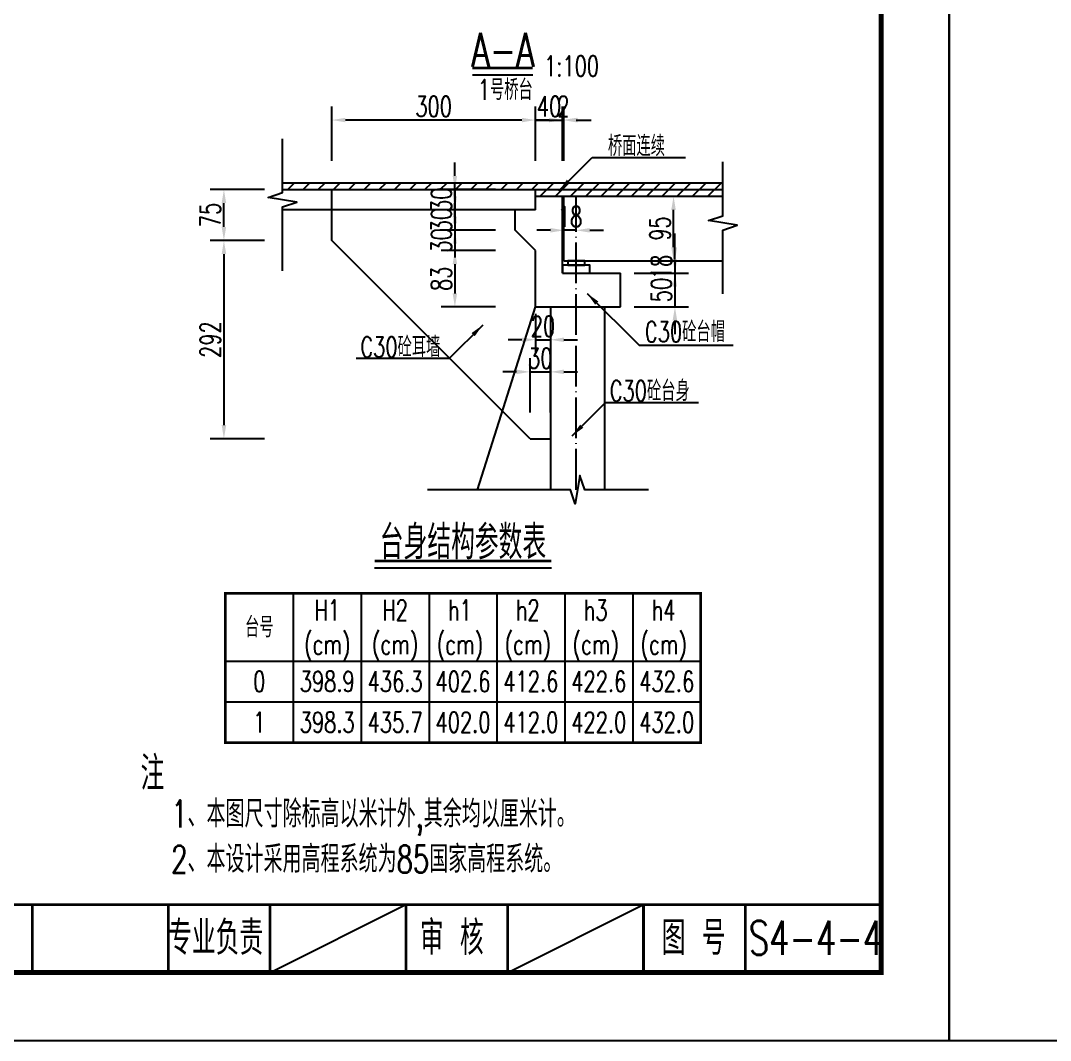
# Model space of a CAD drawing. Header units: millimetres. Extents: x -51 to 12129, y -1309 to -715.
# Drawn here: x 1072.6 to 1224.3, y -1308.7 to -1158.5 of the extents above; entities that cross this region are included whole.
import ezdxf
from ezdxf.enums import TextEntityAlignment as Align

# ---------------------------------------------------------------- set-up
doc = ezdxf.new("R2010")
doc.units = ezdxf.units.MM
doc.header["$LTSCALE"] = 0.25
doc.linetypes.add('ACAD_ISO04W100', pattern=[30, 24, -3, 0, -3])
for name, color, linetype in [('10', 1, 'Continuous'), ('中心线', 3, 'ACAD_ISO04W100'), ('图框', 7, 'Continuous'), ('填充', 8, 'Continuous'), ('文字', 7, 'Continuous'), ('标注', 4, 'Continuous'), ('轮廓线', 1, 'Continuous')]:
    doc.layers.add(name, color=color, linetype=linetype)
doc.styles.get("Standard").update_dxf_attribs({"font": 'simplex1.shx', "width": 0.7, "bigfont": 'hztxt.shx'})
doc.dimstyles.get("Standard").update_dxf_attribs({"dimscale": 0, "dimtxt": 3, "dimasz": 2, "dimexe": 1, "dimexo": 1, "dimgap": 0.5, "dimtad": 1, "dimdec": 1, "dimzin": 9, "dimdsep": 46, "dimtxsty": 'Standard', "dimcen": 0.5, "dimclrd": 256, "dimclre": 256, "dimclrt": 256, "dimadec": 1, "dimazin": 2, "dimtfac": 1, "dimtdec": 1, "dimtix": 1, "dimtmove": 2, "dimatfit": 3, "dimfxl": 0, "dimtolj": 1, "dimtzin": 0, "dimlwd": -1, "dimlwe": -1, "dimarcsym": 0})
doc.dimstyles.new('比例1：100', dxfattribs={"dimtxt": 3, "dimasz": 2, "dimexe": 2, "dimexo": 1, "dimgap": 0.5, "dimtad": 1, "dimlfac": 10, "dimzin": 13, "dimdsep": 46, "dimtxsty": 'Standard', "dimcen": -0.09, "dimclrd": 256, "dimclre": 256, "dimclrt": 7, "dimaunit": 1, "dimadec": 0, "dimazin": 2, "dimtfac": 0.0005, "dimtix": 1, "dimtmove": 2, "dimatfit": 3, "dimfxl": 0, "dimtolj": 1, "dimtzin": 13, "dimarcsym": 0})

# ---------------------------------------------------------------- blocks, each defined once
blk = doc.blocks.new('*D957')
at = {"layer": 'Defpoints', "color": 0}
for p in [(1148.42, -1183.33), (1136.55, -1186.33), (1148.42, -1186.33)]:
    blk.add_point(p, dxfattribs=at)
at = {"layer": '标注', "lineweight": -2}
for p, q in [((1136.55, -1181.33), (1136.55, -1179.33)), ((1142.55, -1183.33), (1134.55, -1183.33)), ((1136.55, -1183.33), (1136.55, -1186.33)), ((1142.55, -1186.33), (1134.55, -1186.33)), ((1136.55, -1188.33), (1136.55, -1190.33))]:
    blk.add_line(p, q, dxfattribs=at)
at = {"layer": '标注'}
for points in [[(1136.22, -1181.33), (1136.88, -1181.33), (1136.55, -1183.33)], [(1136.22, -1188.33), (1136.88, -1188.33), (1136.55, -1186.33)]]:
    blk.add_solid(points, dxfattribs=at)
at = {"layer": '标注', "color": 7, "insert": (1134.55, -1184.83), "char_height": 3, "attachment_point": 5, "rotation": 90}
blk.add_mtext('\\A1;30', dxfattribs=at)
blk = doc.blocks.new('*D958')
at = {"layer": 'Defpoints', "color": 0}
for p in [(1145.42, -1186.33), (1136.55, -1189.33), (1145.42, -1189.33)]:
    blk.add_point(p, dxfattribs=at)
at = {"layer": '标注', "lineweight": -2}
for p, q in [((1136.55, -1184.33), (1136.55, -1182.33)), ((1142.55, -1186.33), (1134.55, -1186.33)), ((1136.55, -1186.33), (1136.55, -1189.33)), ((1142.55, -1189.33), (1134.55, -1189.33)), ((1136.55, -1191.33), (1136.55, -1193.33))]:
    blk.add_line(p, q, dxfattribs=at)
at = {"layer": '标注'}
for points in [[(1136.22, -1184.33), (1136.88, -1184.33), (1136.55, -1186.33)], [(1136.22, -1191.33), (1136.88, -1191.33), (1136.55, -1189.33)]]:
    blk.add_solid(points, dxfattribs=at)
at = {"layer": '标注', "color": 7, "insert": (1134.55, -1187.83), "char_height": 3, "attachment_point": 5, "rotation": 90}
blk.add_mtext('\\A1;30', dxfattribs=at)
blk = doc.blocks.new('*D959')
at = {"layer": 'Defpoints', "color": 0}
for p in [(1145.42, -1189.33), (1136.55, -1192.33), (1148.42, -1192.33)]:
    blk.add_point(p, dxfattribs=at)
at = {"layer": '标注', "lineweight": -2}
for p, q in [((1136.55, -1187.33), (1136.55, -1185.33)), ((1142.55, -1189.33), (1134.55, -1189.33)), ((1136.55, -1189.33), (1136.55, -1192.33)), ((1142.55, -1192.33), (1134.55, -1192.33)), ((1136.55, -1194.33), (1136.55, -1196.33))]:
    blk.add_line(p, q, dxfattribs=at)
at = {"layer": '标注'}
for points in [[(1136.22, -1187.33), (1136.88, -1187.33), (1136.55, -1189.33)], [(1136.22, -1194.33), (1136.88, -1194.33), (1136.55, -1192.33)]]:
    blk.add_solid(points, dxfattribs=at)
at = {"layer": '标注', "color": 7, "insert": (1134.55, -1190.83), "char_height": 3, "attachment_point": 5, "rotation": 90}
blk.add_mtext('\\A1;30', dxfattribs=at)
blk = doc.blocks.new('*D960')
at = {"layer": 'Defpoints', "color": 0}
for p in [(1148.42, -1192.33), (1136.55, -1200.63), (1148.42, -1200.63)]:
    blk.add_point(p, dxfattribs=at)
at = {"layer": '标注', "lineweight": -2}
for p, q in [((1142.55, -1192.33), (1134.55, -1192.33)), ((1136.55, -1194.33), (1136.55, -1198.63)), ((1142.55, -1200.63), (1134.55, -1200.63))]:
    blk.add_line(p, q, dxfattribs=at)
at = {"layer": '标注'}
for points in [[(1136.22, -1194.33), (1136.88, -1194.33), (1136.55, -1192.33)], [(1136.22, -1198.63), (1136.88, -1198.63), (1136.55, -1200.63)]]:
    blk.add_solid(points, dxfattribs=at)
at = {"layer": '标注', "color": 7, "insert": (1134.55, -1196.48), "char_height": 3, "attachment_point": 5, "rotation": 90}
blk.add_mtext('\\A1;83', dxfattribs=at)
blk = doc.blocks.new('*D961')
at = {"layer": 'Defpoints', "color": 0}
for p in [(1118.42, -1173.1), (1118.42, -1183.33), (1148.42, -1183.33)]:
    blk.add_point(p, dxfattribs=at)
at = {"layer": '标注', "lineweight": -2}
for p, q in [((1118.42, -1179.1), (1118.42, -1171.1)), ((1148.42, -1179.1), (1148.42, -1171.1)), ((1146.42, -1173.1), (1120.42, -1173.1))]:
    blk.add_line(p, q, dxfattribs=at)
at = {"layer": '标注'}
for points in [[(1120.42, -1172.77), (1120.42, -1173.43), (1118.42, -1173.1)], [(1146.42, -1172.77), (1146.42, -1173.43), (1148.42, -1173.1)]]:
    blk.add_solid(points, dxfattribs=at)
at = {"layer": '标注', "color": 7, "insert": (1133.42, -1171.1), "char_height": 3, "attachment_point": 5}
blk.add_mtext('\\A1;300', dxfattribs=at)
blk = doc.blocks.new('*D901')
at = {"layer": 'Defpoints', "color": 0}
for p in [(1152.42, -1173.1), (1148.42, -1183.33), (1152.42, -1183.33)]:
    blk.add_point(p, dxfattribs=at)
at = {"layer": '标注', "lineweight": -2}
for p, q in [((1148.42, -1179.1), (1148.42, -1171.1)), ((1152.42, -1179.1), (1152.42, -1171.1)), ((1146.42, -1173.1), (1144.42, -1173.1)), ((1148.42, -1173.1), (1152.42, -1173.1)), ((1154.42, -1173.1), (1156.42, -1173.1))]:
    blk.add_line(p, q, dxfattribs=at)
at = {"layer": '标注'}
for points in [[(1146.42, -1172.77), (1146.42, -1173.43), (1148.42, -1173.1)], [(1154.42, -1172.77), (1154.42, -1173.43), (1152.42, -1173.1)]]:
    blk.add_solid(points, dxfattribs=at)
at = {"layer": '标注', "color": 7, "insert": (1150.42, -1171.1), "char_height": 3, "attachment_point": 5}
blk.add_mtext('\\A1;40', dxfattribs=at)
blk = doc.blocks.new('*D902')
at = {"layer": 'Defpoints', "color": 0}
for p in [(1152.62, -1173.1), (1152.62, -1184.33), (1152.42, -1192.88)]:
    blk.add_point(p, dxfattribs=at)
at = {"layer": '标注', "lineweight": -2}
for p, q in [((1152.42, -1179.1), (1152.42, -1171.1)), ((1152.62, -1179.1), (1152.62, -1171.1)), ((1150.42, -1173.1), (1148.42, -1173.1)), ((1152.42, -1173.1), (1152.62, -1173.1)), ((1154.62, -1173.1), (1156.62, -1173.1))]:
    blk.add_line(p, q, dxfattribs=at)
at = {"layer": '标注'}
for points in [[(1150.42, -1172.77), (1150.42, -1173.43), (1152.42, -1173.1)], [(1154.62, -1172.77), (1154.62, -1173.43), (1152.62, -1173.1)]]:
    blk.add_solid(points, dxfattribs=at)
at = {"layer": '标注', "color": 7, "insert": (1152.52, -1171.1), "char_height": 3, "attachment_point": 5}
blk.add_mtext('\\A1;2', dxfattribs=at)
blk = doc.blocks.new('*D962')
at = {"layer": 'Defpoints', "color": 0}
for p in [(1159.66, -1184.33), (1168.76, -1184.33), (1159.66, -1193.83)]:
    blk.add_point(p, dxfattribs=at)
at = {"layer": '标注', "lineweight": -2}
for p, q in [((1162.76, -1184.33), (1170.76, -1184.33)), ((1168.76, -1191.83), (1168.76, -1186.33)), ((1162.76, -1193.83), (1170.76, -1193.83))]:
    blk.add_line(p, q, dxfattribs=at)
at = {"layer": '标注'}
for points in [[(1168.42, -1186.33), (1169.09, -1186.33), (1168.76, -1184.33)], [(1168.42, -1191.83), (1169.09, -1191.83), (1168.76, -1193.83)]]:
    blk.add_solid(points, dxfattribs=at)
at = {"layer": '标注', "color": 7, "insert": (1166.76, -1189.08), "char_height": 3, "attachment_point": 5, "rotation": 90}
blk.add_mtext('\\A1;95', dxfattribs=at)
blk = doc.blocks.new('*D963')
at = {"layer": 'Defpoints', "color": 0}
for p in [(1159.86, -1193.83), (1152.42, -1195.63), (1168.96, -1195.63)]:
    blk.add_point(p, dxfattribs=at)
at = {"layer": '标注', "lineweight": -2}
for p, q in [((1168.96, -1191.83), (1168.96, -1189.83)), ((1162.96, -1193.83), (1170.96, -1193.83)), ((1168.96, -1193.83), (1168.96, -1195.63)), ((1162.96, -1195.63), (1170.96, -1195.63)), ((1168.96, -1197.63), (1168.96, -1199.63))]:
    blk.add_line(p, q, dxfattribs=at)
at = {"layer": '标注'}
for points in [[(1168.62, -1191.83), (1169.29, -1191.83), (1168.96, -1193.83)], [(1168.62, -1197.63), (1169.29, -1197.63), (1168.96, -1195.63)]]:
    blk.add_solid(points, dxfattribs=at)
at = {"layer": '标注', "color": 7, "insert": (1166.96, -1194.73), "char_height": 3, "attachment_point": 5, "rotation": 90}
blk.add_mtext('\\A1;18', dxfattribs=at)
blk = doc.blocks.new('*D964')
at = {"layer": 'Defpoints', "color": 0}
for p in [(1159.86, -1195.63), (1153.14, -1200.63), (1168.96, -1200.63)]:
    blk.add_point(p, dxfattribs=at)
at = {"layer": '标注', "lineweight": -2}
for p, q in [((1168.96, -1193.63), (1168.96, -1191.63)), ((1162.96, -1195.63), (1170.96, -1195.63)), ((1168.96, -1195.63), (1168.96, -1200.63)), ((1162.96, -1200.63), (1170.96, -1200.63)), ((1168.96, -1202.63), (1168.96, -1204.63))]:
    blk.add_line(p, q, dxfattribs=at)
at = {"layer": '标注'}
for points in [[(1168.62, -1193.63), (1169.29, -1193.63), (1168.96, -1195.63)], [(1168.62, -1202.63), (1169.29, -1202.63), (1168.96, -1200.63)]]:
    blk.add_solid(points, dxfattribs=at)
at = {"layer": '标注', "color": 7, "insert": (1166.96, -1198.13), "char_height": 3, "attachment_point": 5, "rotation": 90}
blk.add_mtext('\\A1;50', dxfattribs=at)
blk = doc.blocks.new('*D965')
at = {"layer": 'Defpoints', "color": 0}
for p in [(1150.62, -1210.19), (1147.62, -1220.03), (1150.62, -1220.03)]:
    blk.add_point(p, dxfattribs=at)
at = {"layer": '标注', "lineweight": -2}
for p, q in [((1147.62, -1216.19), (1147.62, -1208.19)), ((1150.62, -1216.19), (1150.62, -1208.19)), ((1145.62, -1210.19), (1143.62, -1210.19)), ((1147.62, -1210.19), (1150.62, -1210.19)), ((1152.62, -1210.19), (1154.62, -1210.19))]:
    blk.add_line(p, q, dxfattribs=at)
at = {"layer": '标注'}
for points in [[(1145.62, -1209.85), (1145.62, -1210.52), (1147.62, -1210.19)], [(1152.62, -1209.85), (1152.62, -1210.52), (1150.62, -1210.19)]]:
    blk.add_solid(points, dxfattribs=at)
at = {"layer": '标注', "color": 7, "insert": (1149.12, -1208.19), "char_height": 3, "attachment_point": 5}
blk.add_mtext('\\A1;30', dxfattribs=at)
blk = doc.blocks.new('*D966')
at = {"layer": 'Defpoints', "color": 0}
for p in [(1102.53, -1183.33), (1118.42, -1183.33), (1118.42, -1190.83)]:
    blk.add_point(p, dxfattribs=at)
at = {"layer": '标注', "lineweight": -2}
for p, q in [((1108.53, -1183.33), (1100.53, -1183.33)), ((1102.53, -1188.83), (1102.53, -1185.33)), ((1108.53, -1190.83), (1100.53, -1190.83))]:
    blk.add_line(p, q, dxfattribs=at)
at = {"layer": '标注'}
for points in [[(1102.2, -1185.33), (1102.87, -1185.33), (1102.53, -1183.33)], [(1102.2, -1188.83), (1102.87, -1188.83), (1102.53, -1190.83)]]:
    blk.add_solid(points, dxfattribs=at)
at = {"layer": '标注', "color": 7, "insert": (1100.53, -1187.08), "char_height": 3, "attachment_point": 5, "rotation": 90}
blk.add_mtext('\\A1;75', dxfattribs=at)
blk = doc.blocks.new('*D903')
at = {"layer": 'Defpoints', "color": 0}
for p in [(1118.42, -1190.83), (1102.53, -1220.03), (1147.62, -1220.03)]:
    blk.add_point(p, dxfattribs=at)
at = {"layer": '标注', "lineweight": -2}
for p, q in [((1108.53, -1190.83), (1100.53, -1190.83)), ((1102.53, -1192.83), (1102.53, -1218.03)), ((1108.53, -1220.03), (1100.53, -1220.03))]:
    blk.add_line(p, q, dxfattribs=at)
at = {"layer": '标注'}
for points in [[(1102.2, -1192.83), (1102.87, -1192.83), (1102.53, -1190.83)], [(1102.2, -1218.03), (1102.87, -1218.03), (1102.53, -1220.03)]]:
    blk.add_solid(points, dxfattribs=at)
at = {"layer": '标注', "color": 7, "insert": (1100.53, -1205.43), "char_height": 3, "attachment_point": 5, "rotation": 90}
blk.add_mtext('\\A1;292', dxfattribs=at)
blk = doc.blocks.new('*D968')
at = {"layer": 'Defpoints', "color": 0}
for p in [(1152.62, -1189.34), (1152.62, -1189.34), (1154.42, -1189.34)]:
    blk.add_point(p, dxfattribs=at)
at = {"layer": '标注', "lineweight": -2}
for p, q in [((1152.62, -1189.34), (1152.62, -1187.34)), ((1154.42, -1189.34), (1154.42, -1187.34)), ((1150.62, -1189.34), (1148.62, -1189.34)), ((1154.42, -1189.34), (1152.62, -1189.34)), ((1156.42, -1189.34), (1158.42, -1189.34))]:
    blk.add_line(p, q, dxfattribs=at)
at = {"layer": '标注'}
for points in [[(1150.62, -1189), (1150.62, -1189.67), (1152.62, -1189.34)], [(1156.42, -1189), (1156.42, -1189.67), (1154.42, -1189.34)]]:
    blk.add_solid(points, dxfattribs=at)
at = {"layer": '标注', "color": 7, "insert": (1153.52, -1187.34), "char_height": 3, "attachment_point": 5}
blk.add_mtext('\\A1;18', dxfattribs=at)
blk = doc.blocks.new('*D2516')
at = {"layer": 'Defpoints', "color": 0}
for p in [(1148.42, -1200.63), (1150.62, -1200.63), (1150.62, -1205.46)]:
    blk.add_point(p, dxfattribs=at)
at = {"layer": '标注', "lineweight": -2}
for p, q in [((1148.42, -1201.63), (1148.42, -1207.46)), ((1150.62, -1201.63), (1150.62, -1207.46)), ((1146.42, -1205.46), (1144.42, -1205.46)), ((1148.42, -1205.46), (1150.62, -1205.46)), ((1152.62, -1205.46), (1154.62, -1205.46))]:
    blk.add_line(p, q, dxfattribs=at)
at = {"layer": '标注'}
for points in [[(1146.42, -1205.13), (1146.42, -1205.8), (1148.42, -1205.46)], [(1152.62, -1205.13), (1152.62, -1205.8), (1150.62, -1205.46)]]:
    blk.add_solid(points, dxfattribs=at)
at = {"layer": '标注', "color": 7, "insert": (1149.52, -1203.46), "char_height": 3, "attachment_point": 5}
blk.add_mtext('\\A1;20', dxfattribs=at)
blk = doc.blocks.new('123')
at = {"layer": '图框', "color": 2}
blk.add_lwpolyline([(369.33, -1011.65), (369.33, -714.65), (-50.67, -714.65), (-50.67, -1011.65)], close=True, dxfattribs=at)

msp = doc.modelspace()

# ---------------------------------------------------------------- hatches: boundary and pattern name
at = {"layer": '填充'}
h = msp.add_hatch(dxfattribs=at)
h.set_pattern_fill('ANSI31', color=256, scale=0.5, style=0)
h.set_pattern_definition([(45, (-213.7562, 268.1215), (-1.122532, 1.122532), [])])
h.paths.add_polyline_path([(1111.14731, -1182.32717), (1111.14731, -1183.32717), (1176.01231, -1183.32717), (1176.01231, -1182.32717)])
h.paths.add_polyline_path([(1148.42021, -1183.32717), (1148.42021, -1184.32717), (1176.01231, -1184.32717), (1176.01231, -1183.32717)])

# ---------------------------------------------------------------- linework, layer by layer
for p, q in [((1124.71182, -1239.03431), (1150.77481, -1239.03431)), ((1112.74332, -1242.78791), (1112.74332, -1264.78791)), ((1122.74332, -1242.78791), (1122.74332, -1264.78791)), ((1132.74332, -1242.78791), (1132.74332, -1264.78791)), ((1142.74332, -1242.78791), (1142.74332, -1264.78791)), ((1152.74332, -1242.78791), (1152.74332, -1264.78791)), ((1162.74332, -1242.78791), (1162.74332, -1264.78791)), ((1102.74332, -1252.78791), (1172.74332, -1252.78791)), ((1102.74332, -1258.78791), (1172.74332, -1258.78791)), ((1109.33091, -1298.65472), (1129.33091, -1288.65472)), ((1144.33091, -1298.65472), (1164.33091, -1288.65472))]:
    msp.add_line(p, q)
for points, const_width in [([(1199.33091, -1021.65472), (819.33091, -1021.65472), (819.33091, -1298.65472), (1199.33091, -1298.65472), (1199.33091, -1021.65472)], 0.7), ([(1124.71182, -1238.03431), (1150.77481, -1238.03431)], 0.4), ([(819.33091, -1288.65472), (1199.33091, -1288.65472)], 0.4), ([(1094.33091, -1298.65472), (1094.33091, -1288.65472)], 0.4), ([(1109.33091, -1298.65472), (1109.33091, -1288.65472)], 0.4), ([(1129.33091, -1298.65472), (1129.33091, -1288.65472)], 0.4), ([(1144.33091, -1298.65472), (1144.33091, -1288.65472)], 0.4), ([(1164.33091, -1298.65472), (1164.33091, -1288.65472)], 0.4), ([(1179.33091, -1298.65472), (1179.33091, -1288.65472)], 0.4)]:
    msp.add_lwpolyline(points, dxfattribs=dict(const_width=const_width))
at = {"ltscale": 2}
for points in [[(1111.14731, -1195.30873), (1111.14731, -1185.88876), (1113.24731, -1185.18876), (1109.04731, -1184.48876), (1111.14731, -1183.78876), (1111.14731, -1175.84847)], [(1176.01231, -1198.71926), (1176.01231, -1189.29929), (1178.11231, -1188.59929), (1173.91231, -1187.89929), (1176.01231, -1187.19929), (1176.01231, -1179.25899)], [(1165.09018, -1227.54457), (1155.67021, -1227.54457), (1154.97021, -1225.44457), (1154.27021, -1229.64457), (1153.57021, -1227.54457), (1132.53595, -1227.54457)]]:
    msp.add_lwpolyline(points, dxfattribs=at)
at = {"const_width": 0.4}
msp.add_lwpolyline([(1102.74332, -1242.78791), (1172.74332, -1242.78791), (1172.74332, -1264.78791), (1102.74332, -1264.78791)], close=True, dxfattribs=at)
at = {"layer": '10', "linetype": 'Continuous'}
msp.add_line((1111.14731, -1182.32717), (1176.01231, -1182.32717), dxfattribs=at)
at = {"layer": '中心线'}
msp.add_line((1154.42021, -1227.54457), (1154.42021, -1184.32717), dxfattribs=at)
at = {"layer": '图框', "const_width": 0.4}
for points in [[(1074.33091, -1298.65472), (1074.33091, -1288.65472)], [(1094.33091, -1298.65472), (1094.33091, -1288.65472)]]:
    msp.add_lwpolyline(points, dxfattribs=at)
at = {"layer": '文字'}
msp.add_line((1139.12304, -1166.45283), (1148.02039, -1166.45283), dxfattribs=at)
at = {"layer": '文字', "const_width": 0.4}
msp.add_lwpolyline([(1139.12304, -1165.45283), (1148.02039, -1165.45283)], dxfattribs=at)
at = {"layer": '轮廓线'}
for p, q in [((1111.14731, -1183.32717), (1176.01231, -1183.32717)), ((1118.42021, -1190.82717), (1118.42021, -1183.32717)), ((1148.42021, -1186.32717), (1148.42021, -1183.32717)), ((1148.42021, -1184.32717), (1176.01231, -1184.32717)), ((1152.42021, -1195.62717), (1152.42021, -1184.32717)), ((1152.62021, -1193.82717), (1152.62021, -1184.32717)), ((1148.42021, -1186.32717), (1111.14731, -1186.32717)), ((1145.42021, -1189.32717), (1145.42021, -1186.32717)), ((1148.42021, -1192.32717), (1145.42021, -1189.32717)), ((1147.62021, -1220.02717), (1118.42021, -1190.82717)), ((1148.42021, -1200.62717), (1148.42021, -1192.32717)), ((1152.62021, -1193.82717), (1176.01231, -1193.82717)), ((1152.42021, -1195.62717), (1160.92021, -1195.62717)), ((1160.92021, -1200.62717), (1160.92021, -1195.62717)), ((1139.86998, -1227.54457), (1148.42021, -1200.62717)), ((1148.42021, -1200.62717), (1160.92021, -1200.62717)), ((1150.62021, -1200.62717), (1150.62021, -1227.54457)), ((1158.62021, -1227.54457), (1158.62021, -1200.62717)), ((1147.62021, -1220.02717), (1150.62021, -1220.02717))]:
    msp.add_line(p, q, dxfattribs=at)
for points in [[(1152.42021, -1195.62717), (1156.42021, -1195.62717), (1156.42021, -1194.45717), (1152.42021, -1194.45717)], [(1153.17021, -1194.45717), (1155.67021, -1194.45717), (1155.67021, -1193.82717), (1153.17021, -1193.82717)]]:
    msp.add_lwpolyline(points, close=True, dxfattribs=at)

# ---------------------------------------------------------------- block references
at = {"layer": '标注'}
for p in [(840, -297), (1260, -297)]:
    msp.add_blockref('123', p, dxfattribs=at)

# ---------------------------------------------------------------- texts
at = {"width": 0.7}
for s, p in [('1号桥台', (1143.97015, -1170.13539)), ('桥面连续', (1163.29448, -1178.40877)), ('C30砼台帽', (1170.43028, -1205.78503)), ('C30砼耳墙', (1128.51919, -1208.02274)), ('C30砼台身', (1165.24917, -1214.48032))]:
    msp.add_text(s, height=3, dxfattribs=at).set_placement(p, align=Align.CENTER)
msp.add_text('台身结构参数表', height=5, dxfattribs=at).set_placement((1137.74348, -1235.03431), align=Align.MIDDLE)
for s, height, p in [('H1', 3, (1117.74332, -1245.28791)), ('H2', 3, (1127.74332, -1245.28791)), ('h1', 3, (1137.28682, -1245.28791)), ('h2', 3, (1147.28682, -1245.28791)), ('h3', 3, (1157.28682, -1245.28791)), ('h4', 3, (1167.28682, -1245.28791)), ('台号', 3, (1107.74332, -1247.78791)), ('(cm)', 3, (1117.74332, -1250.28791)), ('(cm)', 3, (1127.74332, -1250.28791)), ('(cm)', 3, (1137.28682, -1250.28791)), ('(cm)', 3, (1147.28682, -1250.28791)), ('(cm)', 3, (1157.28682, -1250.28791)), ('(cm)', 3, (1167.28682, -1250.28791)), ('0', 3, (1107.74332, -1255.78791)), ('398.9', 3, (1117.74332, -1255.78791)), ('436.3', 3, (1127.74332, -1255.78791)), ('402.6', 3, (1137.74332, -1255.78791)), ('412.6', 3, (1147.74332, -1255.78791)), ('422.6', 3, (1157.74332, -1255.78791)), ('432.6', 3, (1167.74332, -1255.78791)), ('1', 3, (1107.74332, -1261.78791)), ('398.3', 3, (1117.74332, -1261.78791)), ('435.7', 3, (1127.74332, -1261.78791)), ('402.0', 3, (1137.74332, -1261.78791)), ('412.0', 3, (1147.74332, -1261.78791)), ('422.0', 3, (1157.74332, -1261.78791)), ('432.0', 3, (1167.74332, -1261.78791)), ('专业负责', 5, (1101.32114, -1293.56013)), ('审 核', 5, (1136.09494, -1293.56013)), ('图 号', 5, (1171.71411, -1293.56013)), ('S4-4-4', 5, (1189.74536, -1293.56014))]:
    msp.add_text(s, height=height, dxfattribs=at).set_placement(p, align=Align.MIDDLE_CENTER)
msp.add_text('注', height=5, dxfattribs=at).set_placement((1090.26009, -1271.81344))
at = {"color": 7, "insert": (1094.77024, -1273.28733), "char_height": 4, "width": 106.712992, "attachment_point": 1}
msp.add_mtext('1、本图尺寸除标高以米计外,其余均以厘米计。\\P2、本设计采用高程系统为85国家高程系统。', dxfattribs=at)
at = {"layer": '文字', "width": 0.7}
for s, height, p in [('A-A', 5, (1143.6455, -1162.77555)), ('1:100', 3, (1153.73467, -1165.15374))]:
    msp.add_text(s, height=height, dxfattribs=at).set_placement(p, align=Align.MIDDLE_CENTER)

# ---------------------------------------------------------------- dimensions: what is measured, and where the dimension line sits
at = {"layer": '标注'}
for base, p1, p2, picture, middle in [((1118.42021, -1173.09891), (1148.42021, -1183.32717), (1118.42021, -1183.32717), '*D961', (1133.42021, -1171.09891)), ((1152.42021, -1173.09891), (1148.42021, -1183.32717), (1152.42021, -1183.32717), '*D901', (1150.42021, -1171.09891)), ((1152.62021, -1173.09891), (1152.42021, -1192.88025), (1152.62021, -1184.32717), '*D902', (1152.52021, -1171.09891)), ((1152.62021, -1189.33806), (1154.42021, -1189.33806), (1152.62021, -1189.33806), '*D968', (1153.52021, -1187.33806)), ((1150.62021, -1210.18662), (1147.62021, -1220.02717), (1150.62021, -1220.02717), '*D965', (1149.12021, -1208.18662))]:
    dim = msp.add_linear_dim(base=base, p1=p1, p2=p2, dimstyle='比例1：100', dxfattribs=at)
    dim.commit()
    dim.dimension.update_dxf_attribs({"geometry": picture, "text_midpoint": middle})
for base, p1, p2, picture, middle in [((1136.55145, -1186.32717), (1148.42021, -1183.32717), (1148.42021, -1186.32717), '*D957', (1134.55145, -1184.82717)), ((1136.55145, -1189.32717), (1145.42021, -1186.32717), (1145.42021, -1189.32717), '*D958', (1134.55145, -1187.82717)), ((1102.53393, -1183.32717), (1118.42021, -1190.82717), (1118.42021, -1183.32717), '*D966', (1100.53393, -1187.07717)), ((1168.75671, -1184.32717), (1159.66008, -1193.82717), (1159.66008, -1184.32717), '*D962', (1166.75671, -1189.07717)), ((1136.55145, -1192.32717), (1145.42021, -1189.32717), (1148.42021, -1192.32717), '*D959', (1134.55145, -1190.82717)), ((1168.95671, -1195.62717), (1159.86008, -1193.82717), (1152.42021, -1195.62717), '*D963', (1166.95671, -1194.72717)), ((1102.53393, -1220.02717), (1118.42021, -1190.82717), (1147.62021, -1220.02717), '*D903', (1100.53393, -1205.42717)), ((1168.95671, -1200.62717), (1159.86008, -1195.62717), (1153.14327, -1200.62717), '*D964', (1166.95671, -1198.12717)), ((1136.55145, -1200.62717), (1148.42021, -1192.32717), (1148.42021, -1200.62717), '*D960', (1134.55145, -1196.47717))]:
    dim = msp.add_linear_dim(base=base, p1=p1, p2=p2, angle=90, dimstyle='比例1：100', dxfattribs=at)
    dim.commit()
    dim.dimension.update_dxf_attribs({"geometry": picture, "text_midpoint": middle})
dim = msp.add_linear_dim(base=(1150.62021, -1205.46471), p1=(1148.42021, -1200.62717), p2=(1150.62021, -1200.62717), text='20', dimstyle='比例1：100', dxfattribs=at)
dim.commit()
dim.dimension.update_dxf_attribs({"geometry": '*D2516', "text_midpoint": (1149.52021, -1203.46471)})

# ---------------------------------------------------------------- leaders
for points in [[(1151.86863, -1183.53046), (1156.79145, -1178.60763), (1170.49672, -1178.60763)], [(1156.02141, -1198.62918), (1163.67214, -1206.27991), (1177.55163, -1206.27991)], [(1140.64425, -1203.29878), (1135.72143, -1208.22161), (1122.01616, -1208.22161)], [(1153.82331, -1219.60202), (1158.74613, -1214.67919), (1172.4514, -1214.67919)]]:
    msp.add_leader(points, dimstyle='Standard', override={"dimscale": 1, "dimtad": 0}, dxfattribs=at)

doc.saveas('drawing.dxf')
